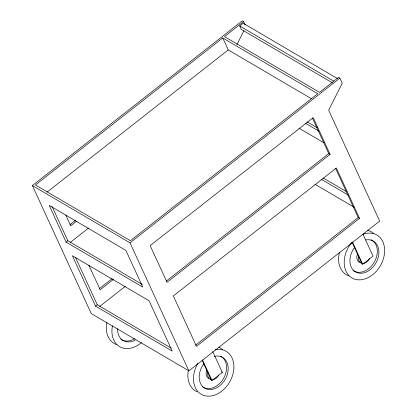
<?xml version="1.0" encoding="UTF-8"?>
<svg xmlns="http://www.w3.org/2000/svg" width="417" height="417" viewBox="0 0 417 417"><rect width="100%" height="100%" fill="white"/><g stroke="black" fill="none" stroke-linecap="round" stroke-linejoin="round"><path stroke-width="0.63" d="M236.965 44.499L243.903 30.754M243.57 21.621L224.492 36.597L319.485 92.329L338.562 77.353L339.881 78.125L342.237 83.249L328.653 110.166L379.678 221.109L188.891 370.849L91.255 313.574L32.38 185.565L242.251 20.85L243.57 21.621L245.139 25.036M222.756 37.957L35.435 184.976L130.427 240.708L317.749 93.689L222.756 37.957L228.25 49.904L311.509 98.751M332.37 82.821L241.287 29.388L239.718 25.974L243.184 23.253L337.619 78.657M47.069 192.107L228.25 49.904M69.926 224.622L75.545 220.212M76.358 221.385L70.734 225.8L65.834 215.146M66.094 242.105L142.77 287.094L125.892 250.398L49.216 205.409L66.094 242.105L67.825 240.745L142.27 284.415M70.228 242.454L88.654 227.995M32.38 185.565L130.01 242.84L339.881 78.125M99.366 288.627L112.142 278.598M113.46 279.374L100.174 289.805L88.863 265.212M95.529 306.109L172.211 351.098L149.051 300.746L72.376 255.762L95.529 306.109L97.265 304.749L171.147 348.091M99.668 306.459L125.256 286.375M166.237 281.126L328.763 153.565L330.087 154.342L167.045 282.299L150.167 245.603L313.209 117.646L330.087 154.342M195.677 345.13L358.203 217.57L359.522 218.346L196.485 346.308L173.326 295.955L336.363 167.994L359.522 218.346M202.156 360.408L211.205 380.08L211.987 380.539L222.318 372.433L212.738 351.604M352.078 242.36L361.925 263.768L362.712 264.227L373.038 256.121L362.926 234.135M239.718 25.974L333.59 81.049M307.152 121.858L317.207 127.758M305.421 123.218L318.823 131.084M298.906 128.123L324.051 142.875M323.185 177.996L346.089 191.434M321.455 179.362L348.263 195.088M314.934 184.257L354.049 207.207M221.531 371.974L222.318 372.433M312.432 118.053L328.763 153.565M335.586 168.395L358.203 217.57M352.391 241.792L362.712 264.227M202.485 359.871L211.987 380.539M130.01 242.84L188.891 370.849M52.036 206.415L67.825 240.745M75.456 257.325L97.265 304.749M215.198 349.79A24.827 18.431 -60 0 1 233.166 373.215A24.827 18.431 -60 0 1 204.46 395.629A24.827 18.431 -60 0 1 197.887 363.306M197.194 391.808A24.827 18.431 -60 0 1 188.395 370.187M218.993 347.304A24.827 18.431 -60 0 1 222.584 349.524M214.354 356.394A17.801 13.219 -60 0 1 227.515 373.653A17.801 13.219 -60 0 1 205.878 388.748A17.801 13.219 -60 0 1 203.913 363.676M220.431 356.149A17.801 13.219 -60 0 1 223.387 378.735A17.801 13.219 -60 0 1 202.271 386.684M208.844 378.506A7.407 5.499 -60 0 1 206.749 370.306M218.774 374.94A7.407 5.499 -60 0 1 212.373 379.767M211.372 379.705A7.407 5.499 -60 0 1 207.942 372.433M362.988 234.333A24.827 18.431 -60 0 1 383.984 256.476A24.827 18.431 -60 0 1 353.288 278.634A24.827 18.431 -60 0 1 351.99 242.272M349.05 275.918A24.827 18.431 -60 0 1 339.386 252.655M367.398 230.241A24.827 18.431 -60 0 1 373.757 233.614M365.704 239.947A17.801 13.219 -60 0 1 378.104 257.826A17.801 13.219 -60 0 1 356.42 272.364A17.801 13.219 -60 0 1 354.638 247.364M371.156 239.838A17.801 13.219 -60 0 1 374.112 262.429A17.801 13.219 -60 0 1 352.996 270.372M360.497 262.465A7.407 5.499 -60 0 1 357.468 253.995M369.498 258.629A7.407 5.499 -60 0 1 363.098 263.455M361.164 263.117A7.407 5.499 -60 0 1 358.667 256.127M141.441 342.566A24.827 18.431 -60 0 1 119.721 346.699A24.827 18.431 -60 0 1 112.439 325.833M116.77 344.635A24.827 18.431 -60 0 1 106.841 322.596M135.249 340.136A17.801 13.219 -60 0 1 117.651 328.705M134.696 338.599A17.801 13.219 -60 0 1 120.716 339.094"/></g></svg>
